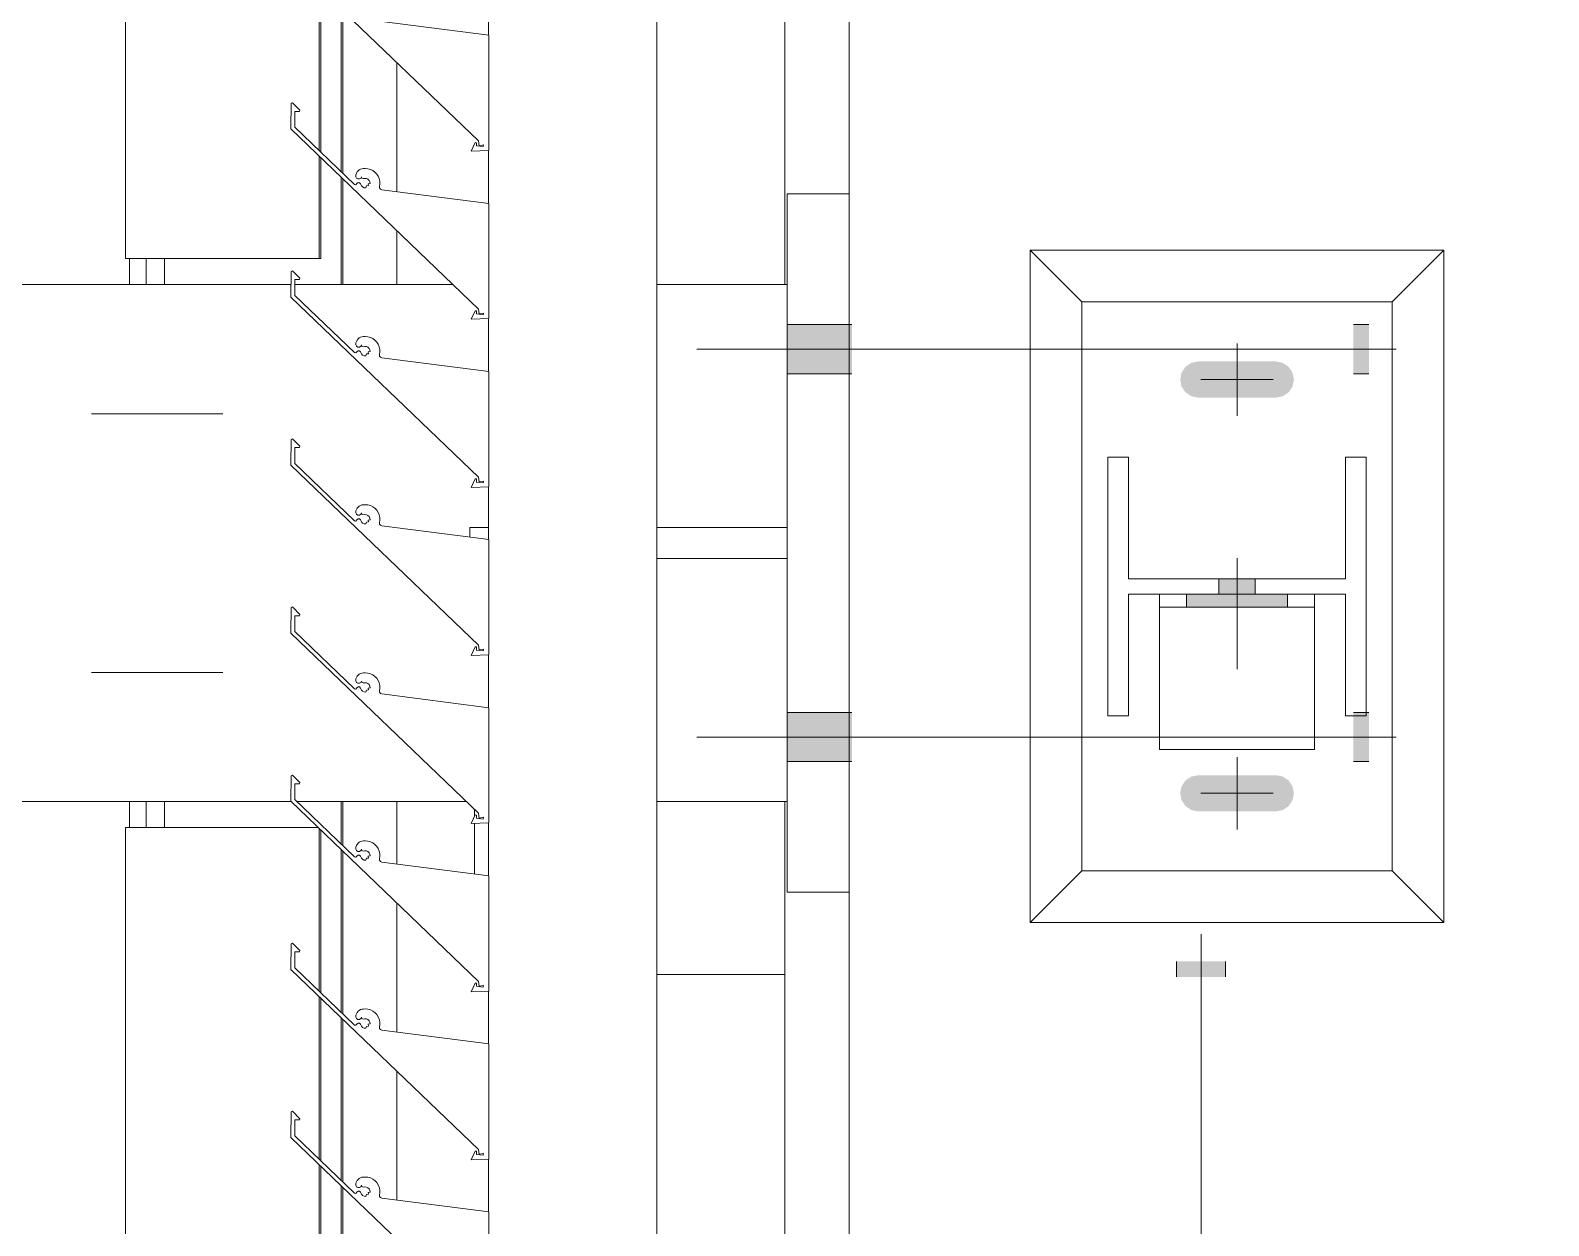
# Model space of a CAD drawing. Header units: millimetres. Extents: x -220592 to 404889, y -217665 to 38245.
# Drawn here: x -985.19 to -979.32, y -1340.53 to -1335.91 of the extents above; entities that cross this region are included whole.
import ezdxf

# ---------------------------------------------------------------- set-up
doc = ezdxf.new("R2010")
doc.units = ezdxf.units.MM
doc.linetypes.add('XKITLINE00', pattern=[0])
doc.linetypes.add('XKITLINE02', pattern=[4, 2, -2])
doc.layers.add('000 - 0_HIDE_OBJ_FRAMING_DEF_SUB_1', color=7, linetype='Continuous')
doc.layers.add('Bolt', color=7, linetype='Continuous', lineweight=0)
doc.layers.add('Part', color=7, linetype='Continuous', lineweight=0)

# ---------------------------------------------------------------- blocks, each defined once
blk = doc.blocks.new('*A13531')
at = {"layer": '000 - 0_HIDE_OBJ_FRAMING_DEF_SUB_1', "color": 7, "linetype": 'XKITLINE00', "lineweight": 0}
blk.add_line((-170.913334, 67.570805), (-170.913334, 99.680387), dxfattribs=at)
blk = doc.blocks.new('*A13716')
at = {"layer": 'Part', "color": 7, "linetype": 'XKITLINE00', "lineweight": 0}
for p, q in [((-171.163349, 72.188511), (-171.163349, 79.070764)), ((-172.663349, 72.547415), (-172.663349, 73.046167)), ((-172.663349, 72.188511), (-172.663349, 72.396167)), ((-172.663349, 69.947415), (-172.663349, 70.188511)), ((-171.163349, 67.520764), (-171.163349, 70.188511)), ((-172.663349, 69.297415), (-172.663349, 69.796167)), ((-172.663349, 68.647415), (-172.663349, 69.146167))]:
    blk.add_line(p, q, dxfattribs=at)
blk = doc.blocks.new('*A13718')
at = {"layer": 'Part', "color": 7, "linetype": 'XKITLINE00', "lineweight": 0}
for p, q in [((-171.658652, 66.475475), (-171.658652, 77.756161)), ((-172.308652, 73.151982), (-172.308652, 73.356279)), ((-172.308652, 72.501982), (-172.308652, 72.706279)), ((-172.308652, 71.851982), (-172.308652, 72.056279)), ((-172.308652, 71.201982), (-172.308652, 71.406279)), ((-172.308652, 70.551982), (-172.308652, 70.756279)), ((-172.308652, 69.901982), (-172.308652, 70.106279)), ((-172.308652, 69.251982), (-172.308652, 69.456279)), ((-172.308652, 68.601982), (-172.308652, 68.806279))]:
    blk.add_line(p, q, dxfattribs=at)
blk = doc.blocks.new('*A13719')
at = {"layer": '000 - 0_HIDE_OBJ_FRAMING_DEF_SUB_1', "color": 7, "linetype": 'XKITLINE00', "lineweight": 0}
for p, q in [((-173.713199, 72.288511), (-173.713199, 85.088511)), ((-172.964598, 72.706391), (-172.964598, 73.33542)), ((-172.958493, 72.70054), (-172.958493, 73.329558)), ((-172.87913, 72.624479), (-172.87913, 73.253355)), ((-172.873025, 72.618628), (-172.873025, 73.247493)), ((-172.964598, 72.288511), (-172.964598, 72.68542)), ((-172.958493, 72.288511), (-172.958493, 72.679558)), ((-172.87913, 72.188511), (-172.87913, 72.603355)), ((-172.873025, 72.188511), (-172.873025, 72.597493)), ((-172.958493, 72.288511), (-173.713199, 72.288511)), ((-173.697937, 72.188511), (-173.697937, 72.288511)), ((-173.633058, 72.188511), (-173.633058, 72.288511)), ((-173.562852, 72.188511), (-173.562852, 72.288511))]:
    blk.add_line(p, q, dxfattribs=at)
blk = doc.blocks.new('*A13772')
at = {"layer": '000 - 0_HIDE_OBJ_FRAMING_DEF_SUB_1', "color": 7, "linetype": 'XKITLINE00', "lineweight": 0}
for p, q in [((-184.211249, 72.188511), (-173.073106, 72.188511)), ((-173.058105, 72.188511), (-172.447081, 72.188511)), ((-171.658652, 72.188511), (-171.153365, 72.188511)), ((-184.211249, 70.188511), (-173.071965, 70.188511)), ((-173.050284, 70.188511), (-172.395007, 70.188511)), ((-171.658652, 70.188511), (-171.153365, 70.188511))]:
    blk.add_line(p, q, dxfattribs=at)
blk = doc.blocks.new('*A13779')
at = {"layer": 'Part', "color": 7, "linetype": 'XKITLINE00', "lineweight": 0}
for p, q in [((-173.072824, 68.989018), (-173.073377, 68.889867)), ((-173.068143, 68.991486), (-173.072824, 68.989018)), ((-173.039494, 68.962598), (-173.068143, 68.991486)), ((-173.040579, 68.957677), (-173.039494, 68.962598)), ((-173.058341, 68.896233), (-173.057999, 68.95758)), ((-173.057999, 68.95758), (-173.040579, 68.957677)), ((-173.073377, 68.889867), (-172.348255, 68.193621)), ((-172.827326, 68.674831), (-173.058341, 68.896233)), ((-172.814002, 68.727895), (-172.817674, 68.723452)), ((-172.809549, 68.731553), (-172.814002, 68.727895)), ((-172.804479, 68.734293), (-172.809549, 68.731553)), ((-172.798978, 68.736012), (-172.804479, 68.734293)), ((-172.79325, 68.736648), (-172.798978, 68.736012)), ((-172.786451, 68.736746), (-172.79325, 68.736648)), ((-172.776238, 68.735961), (-172.786451, 68.736746)), ((-172.766337, 68.733338), (-172.776238, 68.735961)), ((-172.757074, 68.728965), (-172.766337, 68.733338)), ((-172.748758, 68.722986), (-172.757074, 68.728965)), ((-172.822166, 68.673739), (-172.827326, 68.674831)), ((-172.822163, 68.712893), (-172.822659, 68.705123)), ((-172.822659, 68.705123), (-172.820019, 68.699649)), ((-172.818512, 68.678366), (-172.822166, 68.673739)), ((-172.820428, 68.718389), (-172.822163, 68.712893)), ((-172.817674, 68.723452), (-172.820428, 68.718389)), ((-172.820019, 68.699649), (-172.814875, 68.696412)), ((-172.814048, 68.68222), (-172.818512, 68.678366)), ((-172.814875, 68.696412), (-172.808797, 68.6964)), ((-172.808154, 68.682014), (-172.814048, 68.68222)), ((-172.808797, 68.6964), (-172.803641, 68.699618)), ((-172.803971, 68.677857), (-172.808154, 68.682014)), ((-172.800857, 68.670283), (-172.803971, 68.677857)), ((-172.803641, 68.699618), (-172.800699, 68.70509)), ((-172.79619, 68.665497), (-172.800857, 68.670283)), ((-172.800699, 68.70509), (-172.798669, 68.700109)), ((-172.798669, 68.700109), (-172.793858, 68.697702)), ((-172.790114, 68.662707), (-172.79619, 68.665497)), ((-172.793858, 68.697702), (-172.78794, 68.698607)), ((-172.78794, 68.698607), (-172.78144, 68.698263)), ((-172.78112, 68.669675), (-172.783442, 68.662284)), ((-172.78144, 68.698263), (-172.775472, 68.695665)), ((-172.773955, 68.670619), (-172.78112, 68.669675)), ((-172.775472, 68.695665), (-172.77079, 68.691143)), ((-172.767418, 68.678785), (-172.775124, 68.677679)), ((-172.775124, 68.677679), (-172.773955, 68.670619)), ((-172.77079, 68.691143), (-172.767988, 68.685269)), ((-172.767988, 68.685269), (-172.767418, 68.678785)), ((-172.741662, 68.7156), (-172.748758, 68.722986)), ((-172.736022, 68.70705), (-172.741662, 68.7156)), ((-172.732024, 68.69762), (-172.736022, 68.70705)), ((-172.729801, 68.687621), (-172.732024, 68.69762)), ((-172.730912, 68.667251), (-172.729426, 68.677385)), ((-172.730672, 68.661728), (-172.730912, 68.667251)), ((-172.729426, 68.677385), (-172.729801, 68.687621)), ((-172.783442, 68.662284), (-172.790114, 68.662707)), ((-172.727536, 68.657177), (-172.730672, 68.661728)), ((-172.722461, 68.654987), (-172.727536, 68.657177)), ((-172.308455, 68.601957), (-172.722461, 68.654987)), ((-172.308462, 68.156287), (-172.308455, 68.601957)), ((-172.360613, 68.187152), (-172.376148, 68.153665)), ((-172.376148, 68.153665), (-172.308462, 68.156287)), ((-172.35549, 68.18674), (-172.360613, 68.187152)), ((-172.355361, 68.174549), (-172.35549, 68.18674)), ((-172.355361, 68.174549), (-172.330378, 68.171409)), ((-172.348255, 68.193621), (-172.345358, 68.175078)), ((-172.345358, 68.175078), (-172.328342, 68.177982)), ((-172.328342, 68.177982), (-172.330378, 68.171409))]:
    blk.add_line(p, q, dxfattribs=at)
blk = doc.blocks.new('*A13780')
at = {"layer": 'Part', "color": 7, "linetype": 'XKITLINE00', "lineweight": 0}
for p, q in [((-173.072824, 69.639018), (-173.073377, 69.539867)), ((-173.068143, 69.641486), (-173.072824, 69.639018)), ((-173.039494, 69.612598), (-173.068143, 69.641486)), ((-173.058341, 69.546233), (-173.057999, 69.60758)), ((-173.057999, 69.60758), (-173.040579, 69.607677)), ((-173.040579, 69.607677), (-173.039494, 69.612598)), ((-172.827326, 69.324831), (-173.058341, 69.546233)), ((-173.073377, 69.539867), (-172.348255, 68.843621)), ((-172.817674, 69.373452), (-172.820428, 69.368389)), ((-172.814002, 69.377895), (-172.817674, 69.373452)), ((-172.809549, 69.381553), (-172.814002, 69.377895)), ((-172.804479, 69.384293), (-172.809549, 69.381553)), ((-172.798978, 69.386012), (-172.804479, 69.384293)), ((-172.79325, 69.386648), (-172.798978, 69.386012)), ((-172.786451, 69.386746), (-172.79325, 69.386648)), ((-172.776238, 69.385961), (-172.786451, 69.386746)), ((-172.766337, 69.383338), (-172.776238, 69.385961)), ((-172.757074, 69.378965), (-172.766337, 69.383338)), ((-172.748758, 69.372986), (-172.757074, 69.378965)), ((-172.741662, 69.3656), (-172.748758, 69.372986)), ((-172.822166, 69.323739), (-172.827326, 69.324831)), ((-172.822163, 69.362893), (-172.822659, 69.355123)), ((-172.822659, 69.355123), (-172.820019, 69.349649)), ((-172.818512, 69.328366), (-172.822166, 69.323739)), ((-172.820428, 69.368389), (-172.822163, 69.362893)), ((-172.820019, 69.349649), (-172.814875, 69.346412)), ((-172.814048, 69.33222), (-172.818512, 69.328366)), ((-172.814875, 69.346412), (-172.808797, 69.3464)), ((-172.808154, 69.332014), (-172.814048, 69.33222)), ((-172.808797, 69.3464), (-172.803641, 69.349618)), ((-172.803971, 69.327857), (-172.808154, 69.332014)), ((-172.800857, 69.320283), (-172.803971, 69.327857)), ((-172.803641, 69.349618), (-172.800699, 69.35509)), ((-172.79619, 69.315497), (-172.800857, 69.320283)), ((-172.800699, 69.35509), (-172.798669, 69.350109)), ((-172.798669, 69.350109), (-172.793858, 69.347702)), ((-172.790114, 69.312707), (-172.79619, 69.315497)), ((-172.793858, 69.347702), (-172.78794, 69.348607)), ((-172.783442, 69.312284), (-172.790114, 69.312707)), ((-172.78794, 69.348607), (-172.78144, 69.348263)), ((-172.78112, 69.319675), (-172.783442, 69.312284)), ((-172.78144, 69.348263), (-172.775472, 69.345665)), ((-172.773955, 69.320619), (-172.78112, 69.319675)), ((-172.775472, 69.345665), (-172.77079, 69.341143)), ((-172.767418, 69.328785), (-172.775124, 69.327679)), ((-172.775124, 69.327679), (-172.773955, 69.320619)), ((-172.77079, 69.341143), (-172.767988, 69.335269)), ((-172.767988, 69.335269), (-172.767418, 69.328785)), ((-172.736022, 69.35705), (-172.741662, 69.3656)), ((-172.732024, 69.34762), (-172.736022, 69.35705)), ((-172.729801, 69.337621), (-172.732024, 69.34762)), ((-172.730912, 69.317251), (-172.729426, 69.327385)), ((-172.730672, 69.311728), (-172.730912, 69.317251)), ((-172.727536, 69.307177), (-172.730672, 69.311728)), ((-172.729426, 69.327385), (-172.729801, 69.337621)), ((-172.722461, 69.304987), (-172.727536, 69.307177)), ((-172.308455, 69.251957), (-172.722461, 69.304987)), ((-172.308462, 68.806287), (-172.308455, 69.251957)), ((-172.348255, 68.843621), (-172.345358, 68.825078)), ((-172.360613, 68.837152), (-172.376148, 68.803665)), ((-172.376148, 68.803665), (-172.308462, 68.806287)), ((-172.35549, 68.83674), (-172.360613, 68.837152)), ((-172.355361, 68.824549), (-172.35549, 68.83674)), ((-172.355361, 68.824549), (-172.330378, 68.821409)), ((-172.345358, 68.825078), (-172.328342, 68.827982)), ((-172.328342, 68.827982), (-172.330378, 68.821409))]:
    blk.add_line(p, q, dxfattribs=at)
blk = doc.blocks.new('*A13781')
at = {"layer": 'Part', "color": 7, "linetype": 'XKITLINE00', "lineweight": 0}
for p, q in [((-173.072824, 70.289018), (-173.073377, 70.189867)), ((-173.068143, 70.291486), (-173.072824, 70.289018)), ((-173.039494, 70.262598), (-173.068143, 70.291486)), ((-173.058341, 70.196233), (-173.057999, 70.25758)), ((-173.057999, 70.25758), (-173.040579, 70.257677)), ((-173.040579, 70.257677), (-173.039494, 70.262598)), ((-172.827326, 69.974831), (-173.058341, 70.196233)), ((-173.073377, 70.189867), (-172.348255, 69.493621)), ((-172.820428, 70.018389), (-172.822163, 70.012893)), ((-172.817674, 70.023452), (-172.820428, 70.018389)), ((-172.814002, 70.027895), (-172.817674, 70.023452)), ((-172.809549, 70.031553), (-172.814002, 70.027895)), ((-172.804479, 70.034293), (-172.809549, 70.031553)), ((-172.798978, 70.036012), (-172.804479, 70.034293)), ((-172.79325, 70.036648), (-172.798978, 70.036012)), ((-172.786451, 70.036746), (-172.79325, 70.036648)), ((-172.776238, 70.035961), (-172.786451, 70.036746)), ((-172.766337, 70.033338), (-172.776238, 70.035961)), ((-172.757074, 70.028965), (-172.766337, 70.033338)), ((-172.748758, 70.022986), (-172.757074, 70.028965)), ((-172.741662, 70.0156), (-172.748758, 70.022986)), ((-172.822166, 69.973739), (-172.827326, 69.974831)), ((-172.822163, 70.012893), (-172.822659, 70.005123)), ((-172.822659, 70.005123), (-172.820019, 69.999649)), ((-172.818512, 69.978366), (-172.822166, 69.973739)), ((-172.820019, 69.999649), (-172.814875, 69.996412)), ((-172.814048, 69.98222), (-172.818512, 69.978366)), ((-172.814875, 69.996412), (-172.808797, 69.9964)), ((-172.808154, 69.982014), (-172.814048, 69.98222)), ((-172.808797, 69.9964), (-172.803641, 69.999618)), ((-172.803971, 69.977857), (-172.808154, 69.982014)), ((-172.800857, 69.970283), (-172.803971, 69.977857)), ((-172.803641, 69.999618), (-172.800699, 70.00509)), ((-172.79619, 69.965497), (-172.800857, 69.970283)), ((-172.800699, 70.00509), (-172.798669, 70.000109)), ((-172.798669, 70.000109), (-172.793858, 69.997702)), ((-172.790114, 69.962707), (-172.79619, 69.965497)), ((-172.793858, 69.997702), (-172.78794, 69.998607)), ((-172.783442, 69.962284), (-172.790114, 69.962707)), ((-172.78794, 69.998607), (-172.78144, 69.998263)), ((-172.78112, 69.969675), (-172.783442, 69.962284)), ((-172.78144, 69.998263), (-172.775472, 69.995665)), ((-172.773955, 69.970619), (-172.78112, 69.969675)), ((-172.775472, 69.995665), (-172.77079, 69.991143)), ((-172.767418, 69.978785), (-172.775124, 69.977679)), ((-172.775124, 69.977679), (-172.773955, 69.970619)), ((-172.77079, 69.991143), (-172.767988, 69.985269)), ((-172.767988, 69.985269), (-172.767418, 69.978785)), ((-172.736022, 70.00705), (-172.741662, 70.0156)), ((-172.732024, 69.99762), (-172.736022, 70.00705)), ((-172.729801, 69.987621), (-172.732024, 69.99762)), ((-172.730912, 69.967251), (-172.729426, 69.977385)), ((-172.730672, 69.961728), (-172.730912, 69.967251)), ((-172.727536, 69.957177), (-172.730672, 69.961728)), ((-172.729426, 69.977385), (-172.729801, 69.987621)), ((-172.722461, 69.954987), (-172.727536, 69.957177)), ((-172.308455, 69.901957), (-172.722461, 69.954987)), ((-172.308462, 69.456287), (-172.308455, 69.901957)), ((-172.348255, 69.493621), (-172.345358, 69.475078)), ((-172.360613, 69.487152), (-172.376148, 69.453665)), ((-172.376148, 69.453665), (-172.308462, 69.456287)), ((-172.35549, 69.48674), (-172.360613, 69.487152)), ((-172.355361, 69.474549), (-172.35549, 69.48674)), ((-172.355361, 69.474549), (-172.330378, 69.471409)), ((-172.345358, 69.475078), (-172.328342, 69.477982)), ((-172.328342, 69.477982), (-172.330378, 69.471409))]:
    blk.add_line(p, q, dxfattribs=at)
blk = doc.blocks.new('*A13782')
at = {"layer": 'Part', "color": 7, "linetype": 'XKITLINE00', "lineweight": 0}
for p, q in [((-173.072824, 70.939018), (-173.073377, 70.839867)), ((-173.068143, 70.941486), (-173.072824, 70.939018)), ((-173.039494, 70.912598), (-173.068143, 70.941486)), ((-173.058341, 70.846233), (-173.057999, 70.90758)), ((-173.057999, 70.90758), (-173.040579, 70.907677)), ((-173.040579, 70.907677), (-173.039494, 70.912598)), ((-173.073377, 70.839867), (-172.348255, 70.143621)), ((-172.827326, 70.624831), (-173.058341, 70.846233)), ((-172.822163, 70.662893), (-172.822659, 70.655123)), ((-172.820428, 70.668389), (-172.822163, 70.662893)), ((-172.817674, 70.673452), (-172.820428, 70.668389)), ((-172.814002, 70.677895), (-172.817674, 70.673452)), ((-172.809549, 70.681553), (-172.814002, 70.677895)), ((-172.804479, 70.684293), (-172.809549, 70.681553)), ((-172.798978, 70.686012), (-172.804479, 70.684293)), ((-172.79325, 70.686648), (-172.798978, 70.686012)), ((-172.786451, 70.686746), (-172.79325, 70.686648)), ((-172.776238, 70.685961), (-172.786451, 70.686746)), ((-172.766337, 70.683338), (-172.776238, 70.685961)), ((-172.757074, 70.678965), (-172.766337, 70.683338)), ((-172.748758, 70.672986), (-172.757074, 70.678965)), ((-172.741662, 70.6656), (-172.748758, 70.672986)), ((-172.736022, 70.65705), (-172.741662, 70.6656)), ((-172.822166, 70.623739), (-172.827326, 70.624831)), ((-172.822659, 70.655123), (-172.820019, 70.649649)), ((-172.818512, 70.628366), (-172.822166, 70.623739)), ((-172.820019, 70.649649), (-172.814875, 70.646412)), ((-172.814048, 70.63222), (-172.818512, 70.628366)), ((-172.814875, 70.646412), (-172.808797, 70.6464)), ((-172.808154, 70.632014), (-172.814048, 70.63222)), ((-172.808797, 70.6464), (-172.803641, 70.649618)), ((-172.803971, 70.627857), (-172.808154, 70.632014)), ((-172.800857, 70.620283), (-172.803971, 70.627857)), ((-172.803641, 70.649618), (-172.800699, 70.65509)), ((-172.79619, 70.615497), (-172.800857, 70.620283)), ((-172.800699, 70.65509), (-172.798669, 70.650109)), ((-172.798669, 70.650109), (-172.793858, 70.647702)), ((-172.790114, 70.612707), (-172.79619, 70.615497)), ((-172.793858, 70.647702), (-172.78794, 70.648607)), ((-172.783442, 70.612284), (-172.790114, 70.612707)), ((-172.78794, 70.648607), (-172.78144, 70.648263)), ((-172.78112, 70.619675), (-172.783442, 70.612284)), ((-172.78144, 70.648263), (-172.775472, 70.645665)), ((-172.773955, 70.620619), (-172.78112, 70.619675)), ((-172.775472, 70.645665), (-172.77079, 70.641143)), ((-172.767418, 70.628785), (-172.775124, 70.627679)), ((-172.775124, 70.627679), (-172.773955, 70.620619)), ((-172.77079, 70.641143), (-172.767988, 70.635269)), ((-172.767988, 70.635269), (-172.767418, 70.628785)), ((-172.732024, 70.64762), (-172.736022, 70.65705)), ((-172.729801, 70.637621), (-172.732024, 70.64762)), ((-172.730912, 70.617251), (-172.729426, 70.627385)), ((-172.730672, 70.611728), (-172.730912, 70.617251)), ((-172.727536, 70.607177), (-172.730672, 70.611728)), ((-172.729426, 70.627385), (-172.729801, 70.637621)), ((-172.722461, 70.604987), (-172.727536, 70.607177)), ((-172.308455, 70.551957), (-172.722461, 70.604987)), ((-172.308462, 70.106287), (-172.308455, 70.551957)), ((-172.360613, 70.137152), (-172.376148, 70.103665)), ((-172.35549, 70.13674), (-172.360613, 70.137152)), ((-172.355361, 70.124549), (-172.35549, 70.13674)), ((-172.348255, 70.143621), (-172.345358, 70.125078)), ((-172.376148, 70.103665), (-172.308462, 70.106287)), ((-172.355361, 70.124549), (-172.330378, 70.121409)), ((-172.345358, 70.125078), (-172.328342, 70.127982)), ((-172.328342, 70.127982), (-172.330378, 70.121409))]:
    blk.add_line(p, q, dxfattribs=at)
blk = doc.blocks.new('*A13783')
at = {"layer": 'Part', "color": 7, "linetype": 'XKITLINE00', "lineweight": 0}
for p, q in [((-173.072824, 71.589018), (-173.073377, 71.489867)), ((-173.068143, 71.591486), (-173.072824, 71.589018)), ((-173.039494, 71.562598), (-173.068143, 71.591486)), ((-173.058341, 71.496233), (-173.057999, 71.55758)), ((-173.057999, 71.55758), (-173.040579, 71.557677)), ((-173.040579, 71.557677), (-173.039494, 71.562598)), ((-173.073377, 71.489867), (-172.348255, 70.793621)), ((-172.827326, 71.274831), (-173.058341, 71.496233)), ((-172.822163, 71.312893), (-172.822659, 71.305123)), ((-172.820428, 71.318389), (-172.822163, 71.312893)), ((-172.817674, 71.323452), (-172.820428, 71.318389)), ((-172.814002, 71.327895), (-172.817674, 71.323452)), ((-172.809549, 71.331553), (-172.814002, 71.327895)), ((-172.804479, 71.334293), (-172.809549, 71.331553)), ((-172.798978, 71.336012), (-172.804479, 71.334293)), ((-172.79325, 71.336648), (-172.798978, 71.336012)), ((-172.786451, 71.336746), (-172.79325, 71.336648)), ((-172.776238, 71.335961), (-172.786451, 71.336746)), ((-172.766337, 71.333338), (-172.776238, 71.335961)), ((-172.757074, 71.328965), (-172.766337, 71.333338)), ((-172.748758, 71.322986), (-172.757074, 71.328965)), ((-172.741662, 71.3156), (-172.748758, 71.322986)), ((-172.736022, 71.30705), (-172.741662, 71.3156)), ((-172.822166, 71.273739), (-172.827326, 71.274831)), ((-172.822659, 71.305123), (-172.820019, 71.299649)), ((-172.818512, 71.278366), (-172.822166, 71.273739)), ((-172.820019, 71.299649), (-172.814875, 71.296412)), ((-172.814048, 71.28222), (-172.818512, 71.278366)), ((-172.814875, 71.296412), (-172.808797, 71.2964)), ((-172.808154, 71.282014), (-172.814048, 71.28222)), ((-172.808797, 71.2964), (-172.803641, 71.299618)), ((-172.803971, 71.277857), (-172.808154, 71.282014)), ((-172.800857, 71.270283), (-172.803971, 71.277857)), ((-172.803641, 71.299618), (-172.800699, 71.30509)), ((-172.79619, 71.265497), (-172.800857, 71.270283)), ((-172.800699, 71.30509), (-172.798669, 71.300109)), ((-172.798669, 71.300109), (-172.793858, 71.297702)), ((-172.790114, 71.262707), (-172.79619, 71.265497)), ((-172.793858, 71.297702), (-172.78794, 71.298607)), ((-172.783442, 71.262284), (-172.790114, 71.262707)), ((-172.78794, 71.298607), (-172.78144, 71.298263)), ((-172.78112, 71.269675), (-172.783442, 71.262284)), ((-172.78144, 71.298263), (-172.775472, 71.295665)), ((-172.773955, 71.270619), (-172.78112, 71.269675)), ((-172.775472, 71.295665), (-172.77079, 71.291143)), ((-172.767418, 71.278785), (-172.775124, 71.277679)), ((-172.775124, 71.277679), (-172.773955, 71.270619)), ((-172.77079, 71.291143), (-172.767988, 71.285269)), ((-172.767988, 71.285269), (-172.767418, 71.278785)), ((-172.732024, 71.29762), (-172.736022, 71.30705)), ((-172.729801, 71.287621), (-172.732024, 71.29762)), ((-172.730912, 71.267251), (-172.729426, 71.277385)), ((-172.730672, 71.261728), (-172.730912, 71.267251)), ((-172.727536, 71.257177), (-172.730672, 71.261728)), ((-172.729426, 71.277385), (-172.729801, 71.287621)), ((-172.722461, 71.254987), (-172.727536, 71.257177)), ((-172.308455, 71.201957), (-172.722461, 71.254987)), ((-172.308462, 70.756287), (-172.308455, 71.201957)), ((-172.360613, 70.787152), (-172.376148, 70.753665)), ((-172.35549, 70.78674), (-172.360613, 70.787152)), ((-172.355361, 70.774549), (-172.35549, 70.78674)), ((-172.348255, 70.793621), (-172.345358, 70.775078)), ((-172.376148, 70.753665), (-172.308462, 70.756287)), ((-172.355361, 70.774549), (-172.330378, 70.771409)), ((-172.345358, 70.775078), (-172.328342, 70.777982)), ((-172.328342, 70.777982), (-172.330378, 70.771409))]:
    blk.add_line(p, q, dxfattribs=at)
blk = doc.blocks.new('*A13784')
at = {"layer": 'Part', "color": 7, "linetype": 'XKITLINE00', "lineweight": 0}
for p, q in [((-173.072824, 72.239018), (-173.073377, 72.139867)), ((-173.068143, 72.241486), (-173.072824, 72.239018)), ((-173.039494, 72.212598), (-173.068143, 72.241486)), ((-173.058341, 72.146233), (-173.057999, 72.20758)), ((-173.057999, 72.20758), (-173.040579, 72.207677)), ((-173.040579, 72.207677), (-173.039494, 72.212598)), ((-173.073377, 72.139867), (-172.348255, 71.443621)), ((-172.827326, 71.924831), (-173.058341, 72.146233)), ((-172.822163, 71.962893), (-172.822659, 71.955123)), ((-172.822659, 71.955123), (-172.820019, 71.949649)), ((-172.820428, 71.968389), (-172.822163, 71.962893)), ((-172.817674, 71.973452), (-172.820428, 71.968389)), ((-172.814002, 71.977895), (-172.817674, 71.973452)), ((-172.809549, 71.981553), (-172.814002, 71.977895)), ((-172.804479, 71.984293), (-172.809549, 71.981553)), ((-172.798978, 71.986012), (-172.804479, 71.984293)), ((-172.803641, 71.949618), (-172.800699, 71.95509)), ((-172.800699, 71.95509), (-172.798669, 71.950109)), ((-172.79325, 71.986648), (-172.798978, 71.986012)), ((-172.786451, 71.986746), (-172.79325, 71.986648)), ((-172.776238, 71.985961), (-172.786451, 71.986746)), ((-172.766337, 71.983338), (-172.776238, 71.985961)), ((-172.757074, 71.978965), (-172.766337, 71.983338)), ((-172.748758, 71.972986), (-172.757074, 71.978965)), ((-172.741662, 71.9656), (-172.748758, 71.972986)), ((-172.736022, 71.95705), (-172.741662, 71.9656)), ((-172.732024, 71.94762), (-172.736022, 71.95705)), ((-172.822166, 71.923739), (-172.827326, 71.924831)), ((-172.818512, 71.928366), (-172.822166, 71.923739)), ((-172.820019, 71.949649), (-172.814875, 71.946412)), ((-172.814048, 71.93222), (-172.818512, 71.928366)), ((-172.814875, 71.946412), (-172.808797, 71.9464)), ((-172.808154, 71.932014), (-172.814048, 71.93222)), ((-172.808797, 71.9464), (-172.803641, 71.949618)), ((-172.803971, 71.927857), (-172.808154, 71.932014)), ((-172.800857, 71.920283), (-172.803971, 71.927857)), ((-172.79619, 71.915497), (-172.800857, 71.920283)), ((-172.798669, 71.950109), (-172.793858, 71.947702)), ((-172.790114, 71.912707), (-172.79619, 71.915497)), ((-172.793858, 71.947702), (-172.78794, 71.948607)), ((-172.783442, 71.912284), (-172.790114, 71.912707)), ((-172.78794, 71.948607), (-172.78144, 71.948263)), ((-172.78112, 71.919675), (-172.783442, 71.912284)), ((-172.78144, 71.948263), (-172.775472, 71.945665)), ((-172.773955, 71.920619), (-172.78112, 71.919675)), ((-172.775472, 71.945665), (-172.77079, 71.941143)), ((-172.767418, 71.928785), (-172.775124, 71.927679)), ((-172.775124, 71.927679), (-172.773955, 71.920619)), ((-172.77079, 71.941143), (-172.767988, 71.935269)), ((-172.767988, 71.935269), (-172.767418, 71.928785)), ((-172.729801, 71.937621), (-172.732024, 71.94762)), ((-172.730912, 71.917251), (-172.729426, 71.927385)), ((-172.730672, 71.911728), (-172.730912, 71.917251)), ((-172.727536, 71.907177), (-172.730672, 71.911728)), ((-172.729426, 71.927385), (-172.729801, 71.937621)), ((-172.722461, 71.904987), (-172.727536, 71.907177)), ((-172.308455, 71.851957), (-172.722461, 71.904987)), ((-172.308462, 71.406287), (-172.308455, 71.851957)), ((-172.360613, 71.437152), (-172.376148, 71.403665)), ((-172.35549, 71.43674), (-172.360613, 71.437152)), ((-172.355361, 71.424549), (-172.35549, 71.43674)), ((-172.348255, 71.443621), (-172.345358, 71.425078)), ((-172.345358, 71.425078), (-172.328342, 71.427982)), ((-172.328342, 71.427982), (-172.330378, 71.421409)), ((-172.376148, 71.403665), (-172.308462, 71.406287)), ((-172.355361, 71.424549), (-172.330378, 71.421409))]:
    blk.add_line(p, q, dxfattribs=at)
blk = doc.blocks.new('*A13785')
at = {"layer": 'Part', "color": 7, "linetype": 'XKITLINE00', "lineweight": 0}
for p, q in [((-173.072824, 72.889018), (-173.073377, 72.789867)), ((-173.068143, 72.891486), (-173.072824, 72.889018)), ((-173.039494, 72.862598), (-173.068143, 72.891486)), ((-173.058341, 72.796233), (-173.057999, 72.85758)), ((-173.057999, 72.85758), (-173.040579, 72.857677)), ((-173.040579, 72.857677), (-173.039494, 72.862598)), ((-173.073377, 72.789867), (-172.348255, 72.093621)), ((-172.827326, 72.574831), (-173.058341, 72.796233)), ((-172.822163, 72.612893), (-172.822659, 72.605123)), ((-172.822659, 72.605123), (-172.820019, 72.599649)), ((-172.820428, 72.618389), (-172.822163, 72.612893)), ((-172.817674, 72.623452), (-172.820428, 72.618389)), ((-172.814002, 72.627895), (-172.817674, 72.623452)), ((-172.809549, 72.631553), (-172.814002, 72.627895)), ((-172.804479, 72.634293), (-172.809549, 72.631553)), ((-172.798978, 72.636012), (-172.804479, 72.634293)), ((-172.803641, 72.599618), (-172.800699, 72.60509)), ((-172.800699, 72.60509), (-172.798669, 72.600109)), ((-172.79325, 72.636648), (-172.798978, 72.636012)), ((-172.786451, 72.636746), (-172.79325, 72.636648)), ((-172.776238, 72.635961), (-172.786451, 72.636746)), ((-172.766337, 72.633338), (-172.776238, 72.635961)), ((-172.757074, 72.628965), (-172.766337, 72.633338)), ((-172.748758, 72.622986), (-172.757074, 72.628965)), ((-172.741662, 72.6156), (-172.748758, 72.622986)), ((-172.736022, 72.60705), (-172.741662, 72.6156)), ((-172.732024, 72.59762), (-172.736022, 72.60705)), ((-172.822166, 72.573739), (-172.827326, 72.574831)), ((-172.818512, 72.578366), (-172.822166, 72.573739)), ((-172.820019, 72.599649), (-172.814875, 72.596412)), ((-172.814048, 72.58222), (-172.818512, 72.578366)), ((-172.814875, 72.596412), (-172.808797, 72.5964)), ((-172.808154, 72.582014), (-172.814048, 72.58222)), ((-172.808797, 72.5964), (-172.803641, 72.599618)), ((-172.803971, 72.577857), (-172.808154, 72.582014)), ((-172.800857, 72.570283), (-172.803971, 72.577857)), ((-172.79619, 72.565497), (-172.800857, 72.570283)), ((-172.798669, 72.600109), (-172.793858, 72.597702)), ((-172.790114, 72.562707), (-172.79619, 72.565497)), ((-172.793858, 72.597702), (-172.78794, 72.598607)), ((-172.783442, 72.562284), (-172.790114, 72.562707)), ((-172.78794, 72.598607), (-172.78144, 72.598263)), ((-172.78112, 72.569675), (-172.783442, 72.562284)), ((-172.78144, 72.598263), (-172.775472, 72.595665)), ((-172.773955, 72.570619), (-172.78112, 72.569675)), ((-172.775472, 72.595665), (-172.77079, 72.591143)), ((-172.767418, 72.578785), (-172.775124, 72.577679)), ((-172.775124, 72.577679), (-172.773955, 72.570619)), ((-172.77079, 72.591143), (-172.767988, 72.585269)), ((-172.767988, 72.585269), (-172.767418, 72.578785)), ((-172.729801, 72.587621), (-172.732024, 72.59762)), ((-172.730912, 72.567251), (-172.729426, 72.577385)), ((-172.730672, 72.561728), (-172.730912, 72.567251)), ((-172.727536, 72.557177), (-172.730672, 72.561728)), ((-172.729426, 72.577385), (-172.729801, 72.587621)), ((-172.722461, 72.554987), (-172.727536, 72.557177)), ((-172.308455, 72.501957), (-172.722461, 72.554987)), ((-172.308462, 72.056287), (-172.308455, 72.501957)), ((-172.360613, 72.087152), (-172.376148, 72.053665)), ((-172.35549, 72.08674), (-172.360613, 72.087152)), ((-172.355361, 72.074549), (-172.35549, 72.08674)), ((-172.355361, 72.074549), (-172.330378, 72.071409)), ((-172.348255, 72.093621), (-172.345358, 72.075078)), ((-172.345358, 72.075078), (-172.328342, 72.077982)), ((-172.328342, 72.077982), (-172.330378, 72.071409)), ((-172.376148, 72.053665), (-172.308462, 72.056287))]:
    blk.add_line(p, q, dxfattribs=at)
blk = doc.blocks.new('*A13786')
at = {"layer": 'Part', "color": 7, "linetype": 'XKITLINE00', "lineweight": 0}
for p, q in [((-173.068143, 73.541486), (-173.072824, 73.539018)), ((-173.039494, 73.512598), (-173.068143, 73.541486)), ((-173.072824, 73.539018), (-173.073377, 73.439867)), ((-173.058341, 73.446233), (-173.057999, 73.50758)), ((-173.057999, 73.50758), (-173.040579, 73.507677)), ((-173.040579, 73.507677), (-173.039494, 73.512598)), ((-173.073377, 73.439867), (-172.348255, 72.743621)), ((-172.827326, 73.224831), (-173.058341, 73.446233)), ((-172.822163, 73.262893), (-172.822659, 73.255123)), ((-172.822659, 73.255123), (-172.820019, 73.249649)), ((-172.820428, 73.268389), (-172.822163, 73.262893)), ((-172.817674, 73.273452), (-172.820428, 73.268389)), ((-172.820019, 73.249649), (-172.814875, 73.246412)), ((-172.814002, 73.277895), (-172.817674, 73.273452)), ((-172.809549, 73.281553), (-172.814002, 73.277895)), ((-172.804479, 73.284293), (-172.809549, 73.281553)), ((-172.808797, 73.2464), (-172.803641, 73.249618)), ((-172.798978, 73.286012), (-172.804479, 73.284293)), ((-172.803641, 73.249618), (-172.800699, 73.25509)), ((-172.800699, 73.25509), (-172.798669, 73.250109)), ((-172.79325, 73.286648), (-172.798978, 73.286012)), ((-172.798669, 73.250109), (-172.793858, 73.247702)), ((-172.793858, 73.247702), (-172.78794, 73.248607)), ((-172.786451, 73.286746), (-172.79325, 73.286648)), ((-172.78794, 73.248607), (-172.78144, 73.248263)), ((-172.776238, 73.285961), (-172.786451, 73.286746)), ((-172.78144, 73.248263), (-172.775472, 73.245665)), ((-172.766337, 73.283338), (-172.776238, 73.285961)), ((-172.757074, 73.278965), (-172.766337, 73.283338)), ((-172.748758, 73.272986), (-172.757074, 73.278965)), ((-172.741662, 73.2656), (-172.748758, 73.272986)), ((-172.736022, 73.25705), (-172.741662, 73.2656)), ((-172.732024, 73.24762), (-172.736022, 73.25705)), ((-172.729801, 73.237621), (-172.732024, 73.24762)), ((-172.822166, 73.223739), (-172.827326, 73.224831)), ((-172.818512, 73.228366), (-172.822166, 73.223739)), ((-172.814048, 73.23222), (-172.818512, 73.228366)), ((-172.814875, 73.246412), (-172.808797, 73.2464)), ((-172.808154, 73.232014), (-172.814048, 73.23222)), ((-172.803971, 73.227857), (-172.808154, 73.232014)), ((-172.800857, 73.220283), (-172.803971, 73.227857)), ((-172.79619, 73.215497), (-172.800857, 73.220283)), ((-172.790114, 73.212707), (-172.79619, 73.215497)), ((-172.783442, 73.212284), (-172.790114, 73.212707)), ((-172.78112, 73.219675), (-172.783442, 73.212284)), ((-172.773955, 73.220619), (-172.78112, 73.219675)), ((-172.775472, 73.245665), (-172.77079, 73.241143)), ((-172.767418, 73.228785), (-172.775124, 73.227679)), ((-172.775124, 73.227679), (-172.773955, 73.220619)), ((-172.77079, 73.241143), (-172.767988, 73.235269)), ((-172.767988, 73.235269), (-172.767418, 73.228785)), ((-172.730912, 73.217251), (-172.729426, 73.227385)), ((-172.730672, 73.211728), (-172.730912, 73.217251)), ((-172.727536, 73.207177), (-172.730672, 73.211728)), ((-172.729426, 73.227385), (-172.729801, 73.237621)), ((-172.722461, 73.204987), (-172.727536, 73.207177)), ((-172.308455, 73.151957), (-172.722461, 73.204987)), ((-172.308462, 72.706287), (-172.308455, 73.151957)), ((-172.360613, 72.737152), (-172.376148, 72.703665)), ((-172.35549, 72.73674), (-172.360613, 72.737152)), ((-172.355361, 72.724549), (-172.35549, 72.73674)), ((-172.355361, 72.724549), (-172.330378, 72.721409)), ((-172.348255, 72.743621), (-172.345358, 72.725078)), ((-172.345358, 72.725078), (-172.328342, 72.727982)), ((-172.328342, 72.727982), (-172.330378, 72.721409)), ((-172.376148, 72.703665), (-172.308462, 72.706287))]:
    blk.add_line(p, q, dxfattribs=at)
blk = doc.blocks.new('*A13799')
at = {"layer": '000 - 0_HIDE_OBJ_FRAMING_DEF_SUB_1', "color": 7, "linetype": 'XKITLINE00', "lineweight": 0}
for p, q in [((-173.697937, 70.088511), (-173.697937, 70.188511)), ((-173.633058, 70.088511), (-173.633058, 70.188511)), ((-173.562852, 70.088511), (-173.562852, 70.188511)), ((-172.87913, 70.024479), (-172.87913, 70.188511)), ((-172.873025, 70.018628), (-172.873025, 70.188511)), ((-173.713199, 65.595903), (-173.713199, 70.088511)), ((-173.713199, 70.088511), (-172.967818, 70.088511)), ((-172.964598, 69.456391), (-172.964598, 70.08542)), ((-172.958493, 69.45054), (-172.958493, 70.079558)), ((-172.87913, 69.374479), (-172.87913, 70.003355)), ((-172.873025, 69.368628), (-172.873025, 69.997493)), ((-172.964598, 68.806391), (-172.964598, 69.43542)), ((-172.958493, 68.80054), (-172.958493, 69.429558)), ((-172.87913, 68.724479), (-172.87913, 69.353355)), ((-172.873025, 68.718628), (-172.873025, 69.347493)), ((-172.964598, 68.156391), (-172.964598, 68.78542)), ((-172.958493, 68.15054), (-172.958493, 68.779558)), ((-172.87913, 68.074479), (-172.87913, 68.703355)), ((-172.873025, 68.068628), (-172.873025, 68.697493)), ((-172.964598, 67.506391), (-172.964598, 68.13542)), ((-172.958493, 67.50054), (-172.958493, 68.129558)), ((-172.87913, 67.424479), (-172.87913, 68.053355)), ((-172.873025, 67.418628), (-172.873025, 68.047493)), ((-172.964598, 66.856391), (-172.964598, 67.48542)), ((-172.958493, 66.85054), (-172.958493, 67.479558)), ((-172.87913, 66.774479), (-172.87913, 67.403355)), ((-172.873025, 66.768628), (-172.873025, 67.397493)), ((-172.964598, 65.595903), (-172.964598, 66.83542)), ((-172.958493, 65.595903), (-172.958493, 66.829558)), ((-172.87913, 65.595903), (-172.87913, 66.753355)), ((-172.873025, 65.595903), (-172.873025, 66.747493)), ((-172.87913, 65.595903), (-173.713199, 65.595903)), ((-172.874045, 65.595903), (-172.87913, 65.595903))]:
    blk.add_line(p, q, dxfattribs=at)
blk = doc.blocks.new('*A13802')
at = {"layer": 'Bolt'}
for points in [[(-169.6476, 69.5108), (-169.6476, 69.5708), (-169.4576, 69.5708), (-169.4576, 69.5108)], [(-169.6476, 69.5108), (-169.6476, 69.5708), (-169.4576, 69.5708), (-169.4576, 69.5108)], [(-168.1476, 69.5108), (-168.1476, 69.5708), (-167.9576, 69.5708), (-167.9576, 69.5108)], [(-168.1476, 69.5108), (-168.1476, 69.5708), (-167.9576, 69.5708), (-167.9576, 69.5108)], [(-169.6476, 67.3208), (-169.6476, 67.5708), (-169.4576, 67.5708), (-169.4576, 67.3208)], [(-169.6476, 67.3208), (-169.6476, 67.5708), (-169.4576, 67.5708), (-169.4576, 67.3208)], [(-168.1476, 67.3208), (-168.1476, 67.5708), (-167.9576, 67.5708), (-167.9576, 67.3208)], [(-168.1476, 67.3208), (-168.1476, 67.5708), (-167.9576, 67.5708), (-167.9576, 67.3208)]]:
    blk.add_hatch(color=7, dxfattribs=at).paths.add_polyline_path(points, flags=17)
at = {"layer": 'Bolt', "color": 7, "linetype": 'XKITLINE00', "lineweight": 0}
for p, q in [((-169.5526, 69.6764), (-169.5526, 66.9708)), ((-169.5526, 69.6764), (-169.5526, 66.9708)), ((-168.0526, 69.6764), (-168.0526, 66.9708)), ((-168.0526, 69.6764), (-168.0526, 66.9708)), ((-169.6476, 69.5708), (-169.6476, 69.5108)), ((-169.6476, 69.5708), (-169.6476, 69.5108)), ((-169.4576, 69.5708), (-169.4576, 69.5108)), ((-169.4576, 69.5708), (-169.4576, 69.5108)), ((-168.1476, 69.5708), (-168.1476, 69.5108)), ((-168.1476, 69.5708), (-168.1476, 69.5108)), ((-167.9576, 69.5708), (-167.9576, 69.5108)), ((-167.9576, 69.5708), (-167.9576, 69.5108)), ((-169.6476, 67.5708), (-169.6476, 67.3208)), ((-169.6476, 67.5708), (-169.6476, 67.3208)), ((-169.4576, 67.5708), (-169.4576, 67.3208)), ((-169.4576, 67.5708), (-169.4576, 67.3208)), ((-168.1476, 67.5708), (-168.1476, 67.3208)), ((-168.1476, 67.5708), (-168.1476, 67.3208)), ((-167.9576, 67.5708), (-167.9576, 67.3208)), ((-167.9576, 67.5708), (-167.9576, 67.3208))]:
    blk.add_line(p, q, dxfattribs=at)
at = {"layer": 'Bolt', "color": 7, "linetype": 'XKITLINE02', "lineweight": 0}
for p, q in [((-169.5526, 69.6764), (-169.5526, 66.9708)), ((-168.0526, 69.6764), (-168.0526, 66.9708)), ((-169.6476, 69.5708), (-169.6476, 69.5108)), ((-169.4576, 69.5708), (-169.4576, 69.5108)), ((-168.1476, 69.5708), (-168.1476, 69.5108)), ((-167.9576, 69.5708), (-167.9576, 69.5108)), ((-169.6476, 67.5708), (-169.6476, 67.3208)), ((-169.4576, 67.5708), (-169.4576, 67.3208)), ((-168.1476, 67.5708), (-168.1476, 67.3208)), ((-167.9576, 67.5708), (-167.9576, 67.3208))]:
    blk.add_line(p, q, dxfattribs=at)
blk = doc.blocks.new('*A13806')
at = {"layer": 'Part', "color": 7, "linetype": 'XKITLINE00', "lineweight": 0}
for p, q in [((-171.153365, 72.538471), (-170.913334, 72.538471)), ((-171.153365, 69.838471), (-171.153365, 72.538471)), ((-170.913334, 69.838471), (-171.153365, 69.838471))]:
    blk.add_line(p, q, dxfattribs=at)
blk = doc.blocks.new('*A13807')
at = {"layer": 'Part', "color": 7, "linetype": 'XKITLINE00', "lineweight": 0}
for p, q in [((-172.381977, 71.211375), (-172.381977, 71.248511)), ((-172.381977, 71.248511), (-172.308652, 71.248511)), ((-171.658652, 71.248511), (-171.153365, 71.248511)), ((-171.658652, 71.128511), (-171.153365, 71.128511))]:
    blk.add_line(p, q, dxfattribs=at)
blk = doc.blocks.new('*A13808')
at = {"layer": '000 - 0_HIDE_OBJ_FRAMING_DEF_SUB_1', "color": 7, "linetype": 'XKITLINE02', "lineweight": 0}
for p, q in [((-173.845266, 70.688498), (-173.366949, 70.688498)), ((-173.814916, 70.688498), (-173.336599, 70.688498))]:
    blk.add_line(p, q, dxfattribs=at)
blk = doc.blocks.new('*A13809')
at = {"layer": '000 - 0_HIDE_OBJ_FRAMING_DEF_SUB_1', "color": 7, "linetype": 'XKITLINE02', "lineweight": 0}
for p, q in [((-173.845266, 71.688511), (-173.366949, 71.688511)), ((-173.814916, 71.688511), (-173.336599, 71.688511))]:
    blk.add_line(p, q, dxfattribs=at)
blk = doc.blocks.new('*A13810')
at = {"layer": 'Bolt'}
for points in [[(-171.1534, 72.0335), (-170.9034, 72.0335), (-170.9034, 71.8435), (-171.1534, 71.8435)], [(-171.1534, 72.0335), (-170.9034, 72.0335), (-170.9034, 71.8435), (-171.1534, 71.8435)], [(-168.9634, 72.0335), (-168.9034, 72.0335), (-168.9034, 71.8435), (-168.9634, 71.8435)], [(-168.9634, 72.0335), (-168.9034, 72.0335), (-168.9034, 71.8435), (-168.9634, 71.8435)], [(-171.1534, 70.5335), (-170.9034, 70.5335), (-170.9034, 70.3435), (-171.1534, 70.3435)], [(-171.1534, 70.5335), (-170.9034, 70.5335), (-170.9034, 70.3435), (-171.1534, 70.3435)], [(-168.9634, 70.5335), (-168.9034, 70.5335), (-168.9034, 70.3435), (-168.9634, 70.3435)], [(-168.9634, 70.5335), (-168.9034, 70.5335), (-168.9034, 70.3435), (-168.9634, 70.3435)]]:
    blk.add_hatch(color=7, dxfattribs=at).paths.add_polyline_path(points, flags=17)
at = {"layer": 'Bolt', "color": 7, "linetype": 'XKITLINE00', "lineweight": 0}
for p, q in [((-170.9034, 72.0335), (-171.1534, 72.0335)), ((-170.9034, 72.0335), (-171.1534, 72.0335)), ((-168.9034, 72.0335), (-168.9634, 72.0335)), ((-168.9034, 72.0335), (-168.9634, 72.0335)), ((-168.7978, 71.9385), (-171.5034, 71.9385)), ((-168.7978, 71.9385), (-171.5034, 71.9385)), ((-170.9034, 71.8435), (-171.1534, 71.8435)), ((-170.9034, 71.8435), (-171.1534, 71.8435)), ((-168.9034, 71.8435), (-168.9634, 71.8435)), ((-168.9034, 71.8435), (-168.9634, 71.8435)), ((-170.9034, 70.5335), (-171.1534, 70.5335)), ((-170.9034, 70.5335), (-171.1534, 70.5335)), ((-168.9034, 70.5335), (-168.9634, 70.5335)), ((-168.9034, 70.5335), (-168.9634, 70.5335)), ((-168.7978, 70.4385), (-171.5034, 70.4385)), ((-168.7978, 70.4385), (-171.5034, 70.4385)), ((-170.9034, 70.3435), (-171.1534, 70.3435)), ((-170.9034, 70.3435), (-171.1534, 70.3435)), ((-168.9034, 70.3435), (-168.9634, 70.3435)), ((-168.9034, 70.3435), (-168.9634, 70.3435))]:
    blk.add_line(p, q, dxfattribs=at)
blk = doc.blocks.new('*A13811')
at = {"layer": 'Part', "color": 7, "linetype": 'XKITLINE00', "lineweight": 0}
for p, q in [((-172.363349, 70.131254), (-172.363349, 70.158114)), ((-171.163349, 70.188511), (-171.163349, 69.520764)), ((-172.363349, 69.908988), (-172.363349, 70.10416)), ((-171.163349, 69.520764), (-171.658652, 69.520764))]:
    blk.add_line(p, q, dxfattribs=at)
blk = doc.blocks.new('*A13812')
at = {"layer": 'Part', "color": 7, "linetype": 'XKITLINE00', "lineweight": 0}
for p, q in [((-169.833285, 71.520805), (-169.913285, 71.520805)), ((-169.913285, 71.520805), (-169.913285, 70.520805)), ((-169.833285, 71.050805), (-169.833285, 71.520805)), ((-168.913285, 71.520805), (-168.993285, 71.520805)), ((-168.993285, 71.520805), (-168.993285, 71.050805)), ((-168.913285, 70.520805), (-168.913285, 71.520805)), ((-168.993285, 71.050805), (-169.833285, 71.050805)), ((-169.833285, 70.520805), (-169.833285, 70.990805)), ((-169.833285, 70.990805), (-168.993285, 70.990805)), ((-168.993285, 70.990805), (-168.993285, 70.520805)), ((-169.913285, 70.520805), (-169.833285, 70.520805)), ((-168.993285, 70.520805), (-168.913285, 70.520805))]:
    blk.add_line(p, q, dxfattribs=at)
blk = doc.blocks.new('*A13813')
at = {"layer": 'Part', "color": 7, "linetype": 'XKITLINE00', "lineweight": 0}
for p, q in [((-168.813285, 72.120805), (-170.013285, 72.120805)), ((-170.013285, 72.120805), (-170.013285, 69.920805)), ((-168.813285, 69.920805), (-168.813285, 72.120805)), ((-170.013285, 69.920805), (-168.813285, 69.920805))]:
    blk.add_line(p, q, dxfattribs=at)
blk = doc.blocks.new('*A13814')
at = {"layer": 'Part', "color": 7, "linetype": 'XKITLINE00', "lineweight": 0}
for p, q in [((-170.013285, 72.120805), (-170.213285, 72.320805)), ((-170.213285, 72.320805), (-168.613285, 72.320805)), ((-170.213285, 69.720805), (-170.213285, 72.320805)), ((-168.813285, 72.120805), (-168.613285, 72.320805)), ((-168.613285, 72.320805), (-168.613285, 69.720805)), ((-170.213285, 69.720805), (-170.013285, 69.920805)), ((-168.813285, 69.920805), (-168.613285, 69.720805)), ((-168.613285, 69.720805), (-170.213285, 69.720805))]:
    blk.add_line(p, q, dxfattribs=at)
blk = doc.blocks.new('*A13815')
at = {"layer": 'Part', "color": 7, "linetype": 'XKITLINE00', "lineweight": 0}
for p, q in [((-169.713285, 70.990805), (-169.713285, 70.390805)), ((-169.113285, 70.990805), (-169.113285, 70.390805)), ((-169.713285, 70.940805), (-169.113285, 70.940805)), ((-169.713285, 70.390805), (-169.113285, 70.390805))]:
    blk.add_line(p, q, dxfattribs=at)
blk = doc.blocks.new('*A13816')
at = {"layer": 'Bolt'}
for points in [[(-169.3433, 71.0508), (-169.3433, 70.9908), (-169.4833, 70.9908), (-169.4833, 71.0508)], [(-169.2183, 70.9908), (-169.2183, 70.9408), (-169.6083, 70.9408), (-169.6083, 70.9908)]]:
    blk.add_hatch(color=7, dxfattribs=at).paths.add_polyline_path(points, flags=17)
at = {"layer": 'Bolt', "color": 7, "linetype": 'XKITLINE00', "lineweight": 0}
for p, q in [((-169.4133, 71.13), (-169.4133, 70.7008)), ((-169.4833, 71.0508), (-169.4833, 70.9908)), ((-169.3433, 71.0508), (-169.3433, 70.9908)), ((-169.6083, 70.9908), (-169.6083, 70.9408)), ((-169.2183, 70.9908), (-169.2183, 70.9408))]:
    blk.add_line(p, q, dxfattribs=at)
blk = doc.blocks.new('*A13817')
at = {"layer": 'Bolt'}
for points in [[(-169.628, 71.794), (-169.6333, 71.8208), (-169.628, 71.8476), (-169.6128, 71.8703), (-169.5901, 71.8855), (-169.5633, 71.8908), (-169.2633, 71.8908), (-169.2365, 71.8855), (-169.2138, 71.8703), (-169.1986, 71.8476), (-169.1933, 71.8208), (-169.1986, 71.794), (-169.2138, 71.7713), (-169.2365, 71.7561), (-169.2633, 71.7508), (-169.5633, 71.7508), (-169.5901, 71.7561), (-169.6128, 71.7713)], [(-169.628, 70.194), (-169.6333, 70.2208), (-169.628, 70.2476), (-169.6128, 70.2703), (-169.5901, 70.2855), (-169.5633, 70.2908), (-169.2633, 70.2908), (-169.2365, 70.2855), (-169.2138, 70.2703), (-169.1986, 70.2476), (-169.1933, 70.2208), (-169.1986, 70.194), (-169.2138, 70.1713), (-169.2365, 70.1561), (-169.2633, 70.1508), (-169.5633, 70.1508), (-169.5901, 70.1561), (-169.6128, 70.1713)]]:
    blk.add_hatch(color=7, dxfattribs=at).paths.add_polyline_path(points, flags=17)
at = {"layer": 'Bolt', "color": 7, "linetype": 'XKITLINE00', "lineweight": 0}
for p, q in [((-169.4133, 71.6808), (-169.4133, 71.9608)), ((-169.2733, 71.8208), (-169.5533, 71.8208)), ((-169.4133, 70.0808), (-169.4133, 70.3608)), ((-169.2733, 70.2208), (-169.5533, 70.2208))]:
    blk.add_line(p, q, dxfattribs=at)

msp = doc.modelspace()

# ---------------------------------------------------------------- block references
at = {"color": 7, "lineweight": 0}
for name in ['*A13531', '*A13719', '*A13716', '*A13718', '*A13786', '*A13785', '*A13806', '*A13814', '*A13784', '*A13772', '*A13813', '*A13810', '*A13817', '*A13809', '*A13783', '*A13812', '*A13807', '*A13816', '*A13815', '*A13782', '*A13808', '*A13781', '*A13799', '*A13811', '*A13802', '*A13780', '*A13779']:
    msp.add_blockref(name, (-811.109, -1409.08), dxfattribs=at)

doc.saveas('drawing.dxf')
